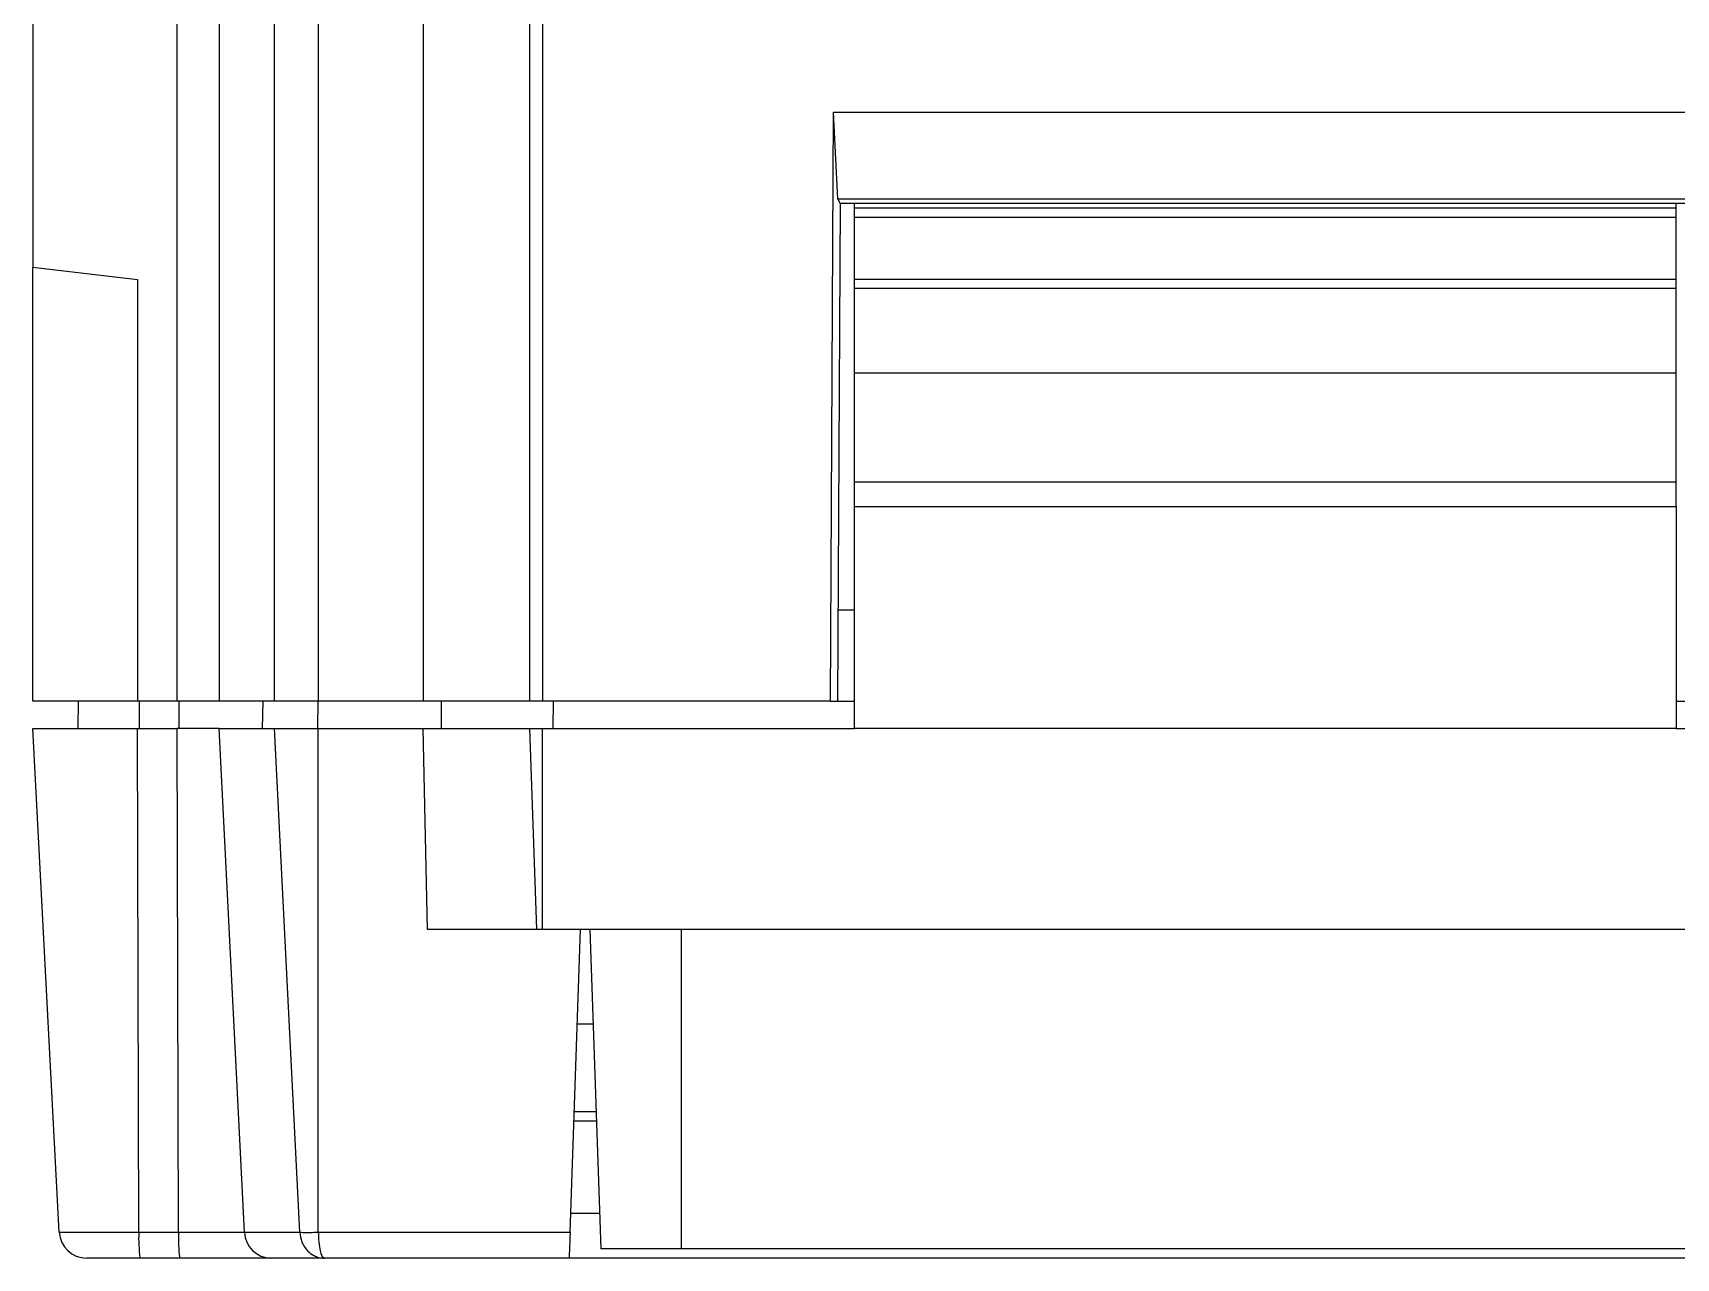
# Model space of a CAD drawing. Extents: x 322 to 1472, y 144 to 807.
# Drawn here: x 1183.41 to 1201.41, y 313.32 to 326.74 of the extents above; entities that cross this region are included whole.
import ezdxf

# ---------------------------------------------------------------- set-up
doc = ezdxf.new("R2010")
doc.units = 0
doc.header["$LTSCALE"] = 2
doc.layers.get('0').update_dxf_attribs({"linetype": 'CONTINUOUS'})

msp = doc.modelspace()

# ---------------------------------------------------------------- linework, layer by layer
at = {"color": 8, "linetype": 'CONTINUOUS'}
for p, q in [((1184.994, 319.421), (1184.994, 388.921)), ((1185.453, 388.921), (1185.453, 319.421)), ((1186.058, 319.421), (1186.058, 388.921)), ((1186.539, 388.921), (1186.539, 319.421)), ((1188.854, 319.421), (1188.854, 388.921)), ((1188.993, 388.921), (1188.993, 319.421)), ((1192.412, 324.721), (1201.412, 324.721)), ((1184.56, 324.036), (1184.56, 319.421)), ((1192.412, 324.04), (1201.412, 324.04)), ((1192.412, 323.941), (1201.412, 323.941)), ((1192.412, 323.015), (1201.412, 323.015)), ((1192.412, 321.821), (1201.412, 321.821)), ((1192.412, 321.55), (1201.412, 321.55)), ((1184.581, 319.121), (1184.582, 319.421)), ((1185.016, 319.121), (1185.016, 319.421)), ((1185.929, 319.121), (1185.934, 319.421)), ((1184.572, 313.605), (1184.56, 319.121)), ((1185.007, 313.605), (1184.994, 319.121)), ((1185.731, 313.605), (1185.453, 319.121)), ((1186.336, 313.605), (1186.058, 319.121)), ((1186.539, 313.605), (1186.539, 319.121)), ((1188.934, 316.921), (1188.854, 319.121)), ((1188.993, 316.921), (1188.993, 319.121)), ((1190.512, 316.921), (1190.512, 313.421)), ((1183.701, 313.605), (1184.572, 313.605)), ((1184.572, 313.605), (1185.007, 313.605)), ((1185.007, 313.605), (1185.731, 313.605)), ((1185.731, 313.605), (1186.336, 313.605)), ((1186.539, 313.605), (1189.296, 313.605))]:
    msp.add_line(p, q, dxfattribs=at)
at = {"color": 7, "linetype": 'CONTINUOUS'}
for p, q in [((1187.688, 388.921), (1187.688, 319.421)), ((1183.412, 329.121), (1183.412, 324.171)), ((1192.149, 319.421), (1192.183, 325.871)), ((1192.183, 325.871), (1201.642, 325.871)), ((1192.228, 324.918), (1192.183, 325.871)), ((1201.597, 324.918), (1192.228, 324.918)), ((1192.228, 324.918), (1192.254, 324.871)), ((1192.254, 324.871), (1192.226, 319.421)), ((1192.254, 324.871), (1192.226, 319.421)), ((1192.262, 324.871), (1192.254, 324.871)), ((1201.562, 324.871), (1192.262, 324.871)), ((1192.412, 324.821), (1192.412, 324.871)), ((1192.412, 324.821), (1201.412, 324.821)), ((1192.412, 324.721), (1192.412, 324.821)), ((1192.412, 324.04), (1192.412, 324.721)), ((1201.412, 324.821), (1201.412, 324.871)), ((1201.412, 324.721), (1201.412, 324.821)), ((1201.412, 324.04), (1201.412, 324.721)), ((1183.412, 324.171), (1184.56, 324.036)), ((1183.412, 319.421), (1183.412, 324.171)), ((1192.412, 323.941), (1192.412, 324.04)), ((1201.412, 323.941), (1201.412, 324.04)), ((1192.412, 323.015), (1192.412, 323.941)), ((1201.412, 323.015), (1201.412, 323.941)), ((1192.412, 321.821), (1192.412, 323.015)), ((1201.412, 321.821), (1201.412, 323.015)), ((1192.412, 321.55), (1192.412, 321.821)), ((1201.412, 321.55), (1201.412, 321.821)), ((1192.231, 320.421), (1192.403, 320.421)), ((1184.56, 319.421), (1183.412, 319.421)), ((1183.907, 319.121), (1183.912, 319.421)), ((1184.994, 319.421), (1184.56, 319.421)), ((1185.453, 319.421), (1184.994, 319.421)), ((1186.058, 319.421), (1185.453, 319.421)), ((1186.539, 319.421), (1186.058, 319.421)), ((1186.535, 319.121), (1186.539, 319.421)), ((1187.688, 319.421), (1186.539, 319.421)), ((1188.854, 319.421), (1187.688, 319.421)), ((1187.888, 319.121), (1187.89, 319.421)), ((1192.149, 319.421), (1188.993, 319.421)), ((1189.112, 319.121), (1189.114, 319.421)), ((1192.149, 319.421), (1192.175, 319.421)), ((1192.175, 319.421), (1192.412, 319.421)), ((1201.412, 319.421), (1201.65, 319.421)), ((1183.701, 313.605), (1183.412, 319.121)), ((1183.412, 319.121), (1184.56, 319.121)), ((1184.56, 319.121), (1184.994, 319.121)), ((1185.453, 319.121), (1184.994, 319.121)), ((1185.453, 319.121), (1186.058, 319.121)), ((1186.058, 319.121), (1186.539, 319.121)), ((1186.539, 319.121), (1187.688, 319.121)), ((1187.735, 316.921), (1187.688, 319.121)), ((1187.688, 319.121), (1188.854, 319.121)), ((1188.854, 319.121), (1188.993, 319.121)), ((1188.993, 319.121), (1192.412, 319.121)), ((1201.412, 319.121), (1192.412, 319.121)), ((1201.412, 319.121), (1204.831, 319.121)), ((1188.934, 316.921), (1187.735, 316.921)), ((1188.993, 316.921), (1188.934, 316.921)), ((1204.831, 316.921), (1188.993, 316.921)), ((1189.296, 313.605), (1189.412, 316.921)), ((1189.512, 316.921), (1189.634, 313.421)), ((1189.376, 315.885), (1189.548, 315.885)), ((1189.585, 314.821), (1189.339, 314.821)), ((1189.582, 314.921), (1189.342, 314.921)), ((1189.304, 313.813), (1189.621, 313.813)), ((1190.512, 313.421), (1189.634, 313.421)), ((1203.312, 313.421), (1190.512, 313.421)), ((1184.585, 313.321), (1184.001, 313.321)), ((1185.02, 313.321), (1184.585, 313.321)), ((1186.019, 313.321), (1185.02, 313.321)), ((1186.606, 313.321), (1186.019, 313.321)), ((1189.286, 313.321), (1186.606, 313.321)), ((1204.538, 313.321), (1189.286, 313.321))]:
    msp.add_line(p, q, dxfattribs=at)
at = {"color": 7, "linetype": 'CONTINUOUS', "flags": 128}
msp.add_lwpolyline([(1189.296, 313.605), (1189.294, 313.549), (1189.293, 313.495), (1189.291, 313.446), (1189.289, 313.403), (1189.288, 313.368), (1189.287, 313.342), (1189.287, 313.326), (1189.286, 313.321)], dxfattribs=at)
at = {"color": 7, "linetype": 'CONTINUOUS'}
msp.add_arc((1184.001, 313.621), 0.3, 183, 270, dxfattribs=at)
at = {"color": 8, "linetype": 'CONTINUOUS'}
for centre, radius, start, end in [((1186.181, 313.537), 1.61, 177.5624, 187.7013), ((1186.616, 313.537), 1.61, 177.5624, 187.7009), ((1186.025, 313.614), 0.294, 181.8131, 268.9244)]:
    msp.add_arc(centre, radius, start, end, dxfattribs=at)
at = {"color": 7, "linetype": 'CONTINUOUS'}
for points, knots in [([(1192.412, 319.121), (1192.412, 319.61), (1192.412, 320.222), (1192.412, 320.931), (1192.412, 321.212), (1192.412, 321.392), (1192.412, 321.525), (1192.412, 321.54), (1192.412, 321.55)], [0, 0, 0, 0, 0.499509, 0.624327, 0.74961, 0.813989, 0.874822, 1, 1, 1, 1]), ([(1201.412, 321.55), (1201.412, 321.54), (1201.412, 321.525), (1201.412, 321.391), (1201.412, 321.21), (1201.412, 320.928), (1201.412, 320.219), (1201.412, 319.608), (1201.412, 319.121)], [0, 0, 0, 0, 0.12517, 0.186217, 0.251214, 0.37687, 0.502603, 1, 1, 1, 1])]:
    msp.add_open_spline(points, degree=3, knots=knots, dxfattribs=at)
msp.add_open_spline([(1188.993, 319.421), (1188.943, 319.421), (1188.89, 319.421), (1188.854, 319.421)], degree=3, dxfattribs=at)
at = {"color": 8, "linetype": 'CONTINUOUS'}
for points, knots in [([(1186.336, 313.605), (1186.345, 313.604), (1186.361, 313.603), (1186.41, 313.602), (1186.471, 313.603), (1186.516, 313.604), (1186.539, 313.605)], [0, 0, 0, 0, 0.250089, 0.500005, 0.749914, 1, 1, 1, 1]), ([(1186.336, 313.605), (1186.342, 313.568), (1186.353, 313.492), (1186.413, 313.402), (1186.481, 313.351), (1186.545, 313.325), (1186.585, 313.322), (1186.606, 313.321)], [0, 0, 0, 0, 0.241841, 0.499137, 0.708096, 0.843763, 1, 1, 1, 1]), ([(1186.539, 313.605), (1186.54, 313.568), (1186.542, 313.492), (1186.557, 313.402), (1186.574, 313.351), (1186.59, 313.325), (1186.6, 313.322), (1186.606, 313.321)], [0, 0, 0, 0, 0.241819, 0.499139, 0.708068, 0.84374, 1, 1, 1, 1])]:
    msp.add_open_spline(points, degree=3, knots=knots, dxfattribs=at)

doc.saveas('drawing.dxf')
